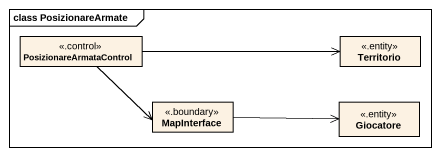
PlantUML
@startuml
mainframe class PosizionareArmate
hide circle
hide empty members
class PosizionareArmataControl <<.control>>
class Territorio <<.entity>>
class MapInterface <<.boundary>>
class Giocatore <<.entity>>
PosizionareArmataControl -right-> Territorio
PosizionareArmataControl -right-> MapInterface
MapInterface -right-> Giocatore
@enduml
